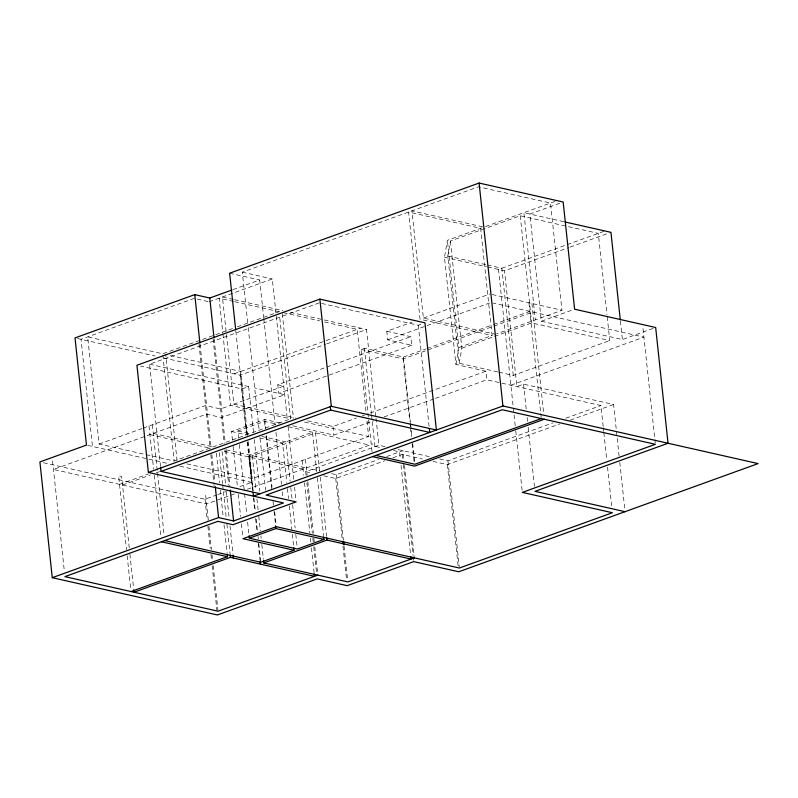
<?xml version="1.0" encoding="UTF-8"?>
<svg xmlns="http://www.w3.org/2000/svg" width="798" height="798" viewBox="0 0 798 798"><rect width="100%" height="100%" fill="white"/><g stroke="black" fill="none" stroke-linecap="round" stroke-linejoin="round"><path stroke-width="0.6" stroke-dasharray="3.99 2.99" d="M603.178 426.481L600.944 405.544L486.86 379.788L485.942 371.22L455.927 364.437L444.466 257.255L447.389 240.338L482.86 227.51M497.683 371.908L459.249 363.24L447.798 256.048L450.391 241.016L520.236 215.769L598.291 233.385L606.979 314.701M455.927 364.437L458.84 347.519L447.389 240.338M459.249 363.24L461.843 348.197L450.391 241.016M247.689 322.651L242.293 272.158L478.441 186.802L550.5 203.061L561.952 310.252L496.565 333.883M232.966 289.634L259.659 279.988L263.629 317.145M209.116 301.784L272.308 278.941L287.32 419.339M554.929 201.465L483.977 227.111L411.918 210.852L423.379 318.033L495.428 334.292M559.707 203.261L529.892 214.044L541.343 321.225L622.4 339.519L653.372 328.327M232.567 328.557L162.722 353.803L87.67 336.866L99.122 444.047L174.173 460.985L289.425 419.329M237.225 326.871L279.14 311.729M160.518 466.461L149.585 364.197L319.22 302.891M603.837 231.38L498.511 269.455L515.229 425.863M487.698 267.011L504.516 270.811L568.844 247.56M570.011 247.131L609.782 232.757M234.123 373.833L360.516 328.148M163.65 357.923L240.128 375.18L325.564 344.307M326.731 343.878L366.521 329.494L375.868 416.935M386.791 331.26L410.81 336.676L411.718 345.255L387.708 339.828L386.791 331.26L412.017 322.133M423.379 318.033L489.902 293.983M253.525 432.147L248.657 386.561L242.003 388.965L140.548 366.073M321.634 303.43L418.292 325.255L421.613 324.048M99.122 444.047L142.054 428.526M143.211 428.107L205.555 405.574L220.567 408.965L230.552 405.354L290.592 418.91L279.529 315.419M372.028 451.708L361.095 349.444L364.427 348.247L403.449 357.055L425.683 349.015M387.708 339.828L489.643 302.981M411.718 345.255L278.682 393.344L277.764 384.766L410.81 336.676M233.325 299.43L222.423 296.976L233.874 404.157L283.769 386.122L277.764 384.766M426.86 348.596L492.396 324.906M493.563 324.487L529.842 311.37M361.095 349.444L403.13 358.93L532.845 312.048M458.84 347.519L492.107 335.499L480.645 228.318L408.596 212.049L420.047 319.23L492.107 335.499M461.843 348.197L493.274 336.836M494.441 336.417L531.687 322.951L609.752 340.566L607.118 315.928M232.467 440.157L231.55 431.528L264.816 419.509L280.557 423.06M541.343 321.225L572.316 310.033M238.672 438.401L237.874 431L264.487 421.384L275.3 423.828M119.52 484.366L148.578 473.862M122.523 485.044L150.413 474.96M156.228 472.855L159.71 471.598M307.569 420.795L332.946 426.521L356.307 418.072M362.142 415.967L364.477 415.12M370.322 413.005L485.942 371.22M292.676 425.793L333.863 435.09L373.574 420.736M384.087 416.935L434.302 398.791M435.469 398.362L486.86 379.788M498.88 372.177L513.294 375.429L609.752 340.566M186.862 463.857L252.228 478.61L368.646 436.526L366.93 420.516M510.88 385.215L643.926 337.125L493.184 303.09M43.541 462.75L205.016 499.199L216.657 494.989M217.824 494.57L225.974 491.628M239.939 486.581L251.579 482.371L247.24 441.713M619.128 456.237L613.602 404.486L523.538 384.157L516.885 386.561L504.516 270.811M234.472 493.932L206.582 504.017L53.476 469.453L206.473 414.152L221.485 417.544L284.686 394.701L254.662 387.918M247.26 489.314L372.885 443.897M306.113 475.399L305.714 471.708L378.89 445.254L386.102 446.88M331.579 473.643L336.387 474.72L378.521 459.498M386.711 456.536L402.91 450.68L403.828 459.299M323.729 475.778L335.739 478.481L384.756 460.765M392.925 457.813L402.262 454.441L422.411 458.99M439.648 458.97L447.937 460.845L553.054 422.85M565.902 418.202L600.944 405.544M433.075 461.394L447.299 464.606L559.727 423.967M570.271 420.157L613.602 404.486M563.787 221.694L523.887 212.687L535.338 319.868M447.798 256.048L486.221 264.727M487.428 264.996L501.832 268.248L513.294 375.429M444.466 257.255L486.501 266.741M492.266 294.522L561.952 310.252M242.293 272.158L272.308 278.941M229.634 273.215L259.659 279.988M234.532 299.709L282.991 310.641M290.253 312.287L366.521 329.494M233.505 301.425L219.091 298.173L222.782 332.666M234.702 301.694L282.133 312.407M283.35 312.676L319.669 320.876M324.507 321.973L357.195 329.345L366.013 411.888M207.959 301.524L194.104 298.392L81.017 339.27L92.468 446.451M77.416 338.452L155.141 355.998M149.585 364.197L248.657 386.561M233.874 404.157L295.489 418.062M304.487 422.052L368.646 436.526M398.102 449.593L430.162 456.835M288.507 426.81L369.564 445.104M375.569 446.461L381.574 447.818M393.584 450.521L399.589 451.877L400.377 459.269M237.874 431L251.091 433.982M261.894 436.426L285.913 441.843L290.123 481.274M231.55 431.528L246.133 434.82M259.5 437.833L282.582 443.05L286.801 482.471M153.256 433.384L212.847 446.84M226.223 449.853L306.362 467.947M312.367 469.304L319.579 470.93M149.934 434.591L209.974 448.147M303.041 469.144L221.984 450.85L225.535 484.117M305.714 471.708L311.719 473.064M87.67 445.364L168.986 463.728M179.919 466.192L251.579 482.371M643.008 328.547L655.248 443.07M620.425 321.035L622.4 339.519M619.787 462.391L624.794 509.214M603.318 427.718L603.707 431.409M603.837 432.646L606.739 459.748M607.527 467.139L611.737 506.56M531.927 303.469L543.777 414.302M520.236 215.769L531.687 322.951M528.924 302.791L540.635 412.396M540.775 413.623L541.164 417.324M523.538 384.157L526.301 410.032M527.089 417.424L527.618 422.351M528.146 427.279L534.461 486.421M515.747 430.79L522.201 491.159M447.937 460.845L459.269 566.799M447.299 464.606L458.222 566.859M418.292 325.255L429.214 427.509M403.449 357.055L410.431 422.351M410.561 423.578L412.007 437.134M412.666 443.299L414.77 463.01M403.13 358.93L409.843 421.763M409.973 423L410.372 426.691M410.501 427.928L411.419 436.546M412.207 443.947L414.182 462.421M404.486 465.463L414.232 556.635M402.262 454.441L402.791 459.369M403.319 464.296L413.055 555.458M413.194 556.695L413.583 560.386M401.035 465.434L410.641 555.368M375.998 418.162L378.89 445.254M364.427 348.247L371.399 413.544M371.529 414.77L375.22 449.274M332.946 426.521L333.863 435.09M336.387 474.72L343.369 540.017M344.028 546.181L347.709 580.675M335.739 478.481L342.322 540.086M342.98 546.241L346.531 579.508M319.609 471.099L315.519 432.905L249.006 456.955L252.557 490.211M320.267 477.254L326.582 536.396M316.736 471.648L312.517 432.227L249.325 455.069L253.146 490.8M317.395 477.812L323.579 535.717M305.454 459.369L307.16 475.339M307.819 481.503L313.345 533.244M313.873 538.171L314.262 541.862M314.791 546.8L317.694 573.902M306.901 482.79L312.297 533.303M312.826 538.231L313.225 541.932M313.754 546.859L316.646 573.962M302.123 460.576L303.699 475.309M304.487 482.7L309.883 533.214M310.412 538.141L310.941 543.069M311.469 547.997L314.103 572.635M282.273 313.634L293.464 418.351M288.108 426.731L293.764 479.708M294.552 487.099L295.868 499.418M290.781 487.428L291.968 498.521M292.627 504.675L295.13 528.086M295.789 534.251L297.105 546.57M287.46 488.635L288.507 498.491M289.305 505.882L291.799 529.293M292.327 534.221L293.644 546.54M263.759 318.382L275.14 424.895M275.938 432.326L281.495 484.346M282.293 491.777L282.951 497.972M264.816 419.509L265.734 428.127M266.522 435.518L272.048 487.269M274.682 511.907L276.138 525.453M264.487 421.384L265.275 428.775M266.063 436.167L271.988 491.608M273.046 501.463L273.445 505.164M274.103 511.319L275.679 526.101M248.208 327.579L259.27 431.04M260.058 438.431L265.584 490.171M254.313 439.538L259.849 491.289M252.328 455.748L256.018 490.241M256.936 498.87L258.253 511.189M258.781 516.116L260.357 530.899M260.886 535.827L261.146 538.291M261.804 544.455L263.39 559.238M247.619 435.489L240.777 371.429L165.725 354.482L177.046 460.436M248.278 441.653L252.228 478.61M253.934 498.191L255.38 511.747M256.168 519.139L257.485 531.458M258.013 536.386L258.283 538.85M258.801 543.777L260.647 561.024M235.819 331.09L246.871 434.551M247.669 441.942L252.936 491.229M253.345 497.603L254.791 511.159M255.579 518.55L257.036 532.106M258.213 543.189L260.058 560.435M240.128 375.18L246.452 434.321M239.33 444.556L244.457 492.605M244.597 493.832L246.831 514.78M247.619 522.171L248.936 534.49M222.911 333.903L230.552 405.354M233.126 446.311L237.475 486.97M238.263 494.361L240.637 516.535M241.425 523.927L242.742 536.246M214.133 338.891L225.245 442.93M226.043 450.361L229.884 486.281M213.066 338.741L224.248 443.409M224.906 449.573L228.727 485.294M226.323 491.508L229.226 518.61M230.014 526.002L233.046 554.341M219.241 452.636L222.532 483.438M222.662 484.675L226.223 517.932M226.881 524.096L230.043 553.662M216.368 453.194L219.53 482.76M220.318 490.152L223.221 517.254M224.009 524.645L227.041 552.984M200.049 344.177L211.161 448.217M211.829 454.411L214.742 481.653M198.971 343.978L210.163 448.646M210.822 454.81L214.113 485.603M205.665 495.438L208.298 520.027M208.956 526.191L211.45 549.603M211.979 554.53L212.507 559.458M213.166 565.612L217.904 609.961M205.016 499.199L207.251 520.136M207.909 526.291L210.283 548.455M210.941 554.62L211.6 560.775M212.128 565.702L217.256 613.722M162.852 355.04L174.173 460.985M152.338 424.815L164.189 535.638M149.017 426.012L153.615 469.084M154.273 475.249L160.857 536.845M129.236 547.867L121.605 476.466L118.603 475.788L126.503 549.662M129.894 554.031L133.585 588.525M127.161 555.817L130.712 589.084M52.558 460.875L64.399 571.707"/><path stroke-width="1.2" d="M625.053 511.678L534.989 491.349L668.036 443.259L655.667 327.499L574.61 309.205L563.149 202.014L479.089 183.041L229.634 273.215L235.689 329.863M231.809 290.053L209.764 298.023L194.752 294.632L75.012 337.913L86.463 445.094L39.9 461.932L52.269 577.682L217.385 614.959L317.175 578.889L347.19 585.662L413.713 561.622L458.75 571.787L758.1 463.588L502.92 405.983L253.455 496.156L253.066 492.456M148.388 472.436L331.32 406.312L436.396 430.032L424.945 322.841L319.868 299.13L136.927 365.255L148.388 472.436L283.48 502.93L233.585 520.964L218.582 517.573L52.269 577.682M160.647 467.688L161.036 471.389L330.671 410.072L429.743 432.436L429.344 428.735M541.293 418.551L414.9 464.236L375.878 455.429M544.296 419.229L414.581 466.122L372.546 456.636M249.066 535.727L249.335 538.191L275.938 528.565L323.978 539.408L323.709 536.944M130.972 591.547L227.43 556.685L227.171 554.221M314.232 573.872L314.492 576.336L230.432 557.363L133.974 592.226L133.715 589.762M293.774 547.767L294.043 550.231L260.776 562.251L164.707 540.565M323.978 539.408L297.365 549.034L249.335 538.191M263.52 560.465L263.779 562.929L326.981 540.086L411.04 559.069L410.771 556.605M317.823 575.129L218.034 611.198L64.927 576.635L217.934 521.333L232.936 524.725L296.138 501.882L266.113 495.099L502.271 409.743L655.377 444.306L522.331 492.396L612.395 512.725L459.399 568.026L276.268 526.69L243.001 538.71L294.043 550.231M414.361 557.862L347.838 581.912L263.779 562.929M564.994 221.964L610.949 232.338L620.295 319.808M161.036 471.389L260.108 493.753M161.386 541.772L227.43 556.685M479.089 183.041L502.92 405.983M319.868 299.13L331.32 406.312M330.282 406.372L330.671 410.072M343.499 541.253L343.888 544.944M342.452 541.313L342.721 543.777M326.711 537.623L326.981 540.086M275.679 526.101L275.938 528.565M260.188 561.672L260.457 564.136M209.764 298.023L213.994 337.654M230.283 490.002L233.585 520.964M233.176 555.568L233.435 558.031M230.173 554.899L230.432 557.363M194.752 294.632L199.909 342.941M215.27 486.61L218.582 517.573"/></g></svg>
